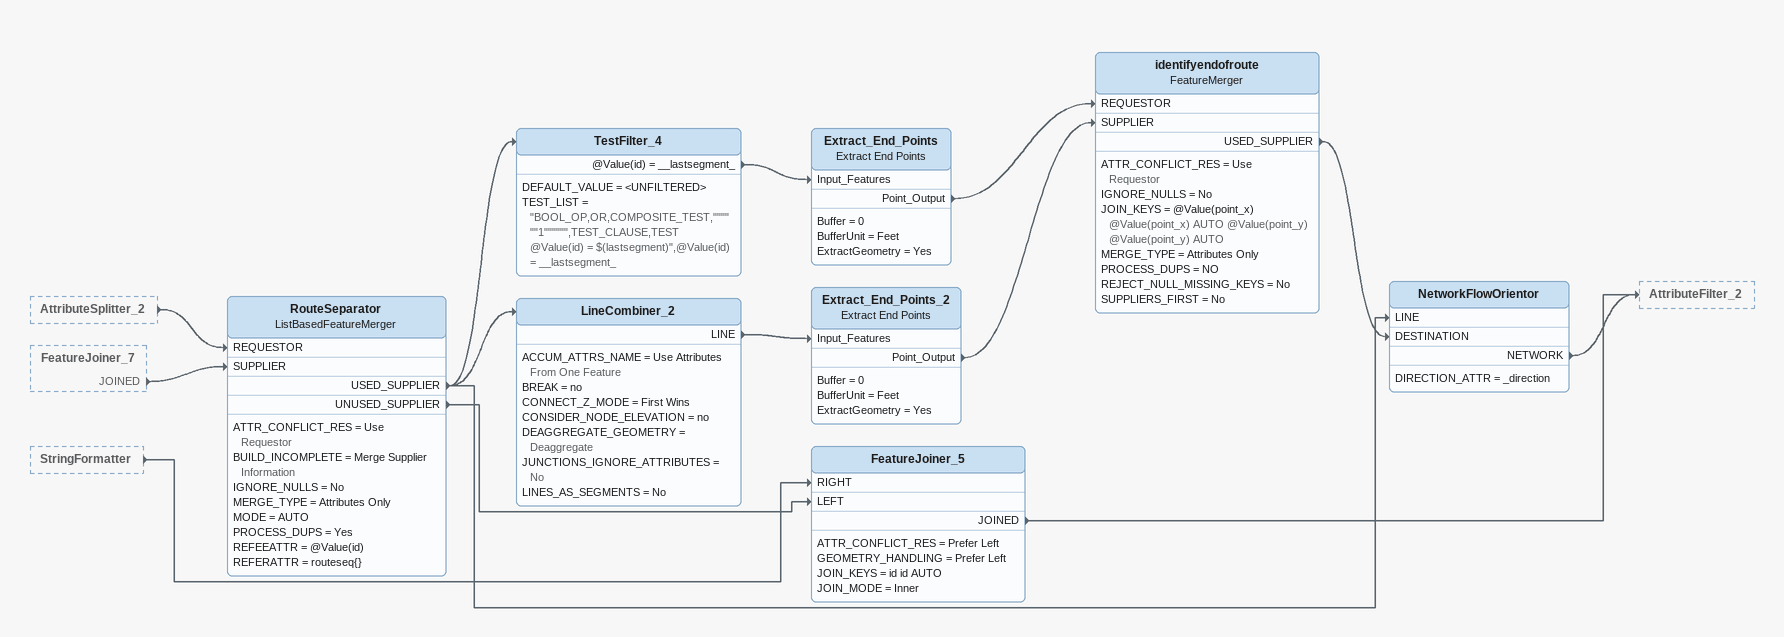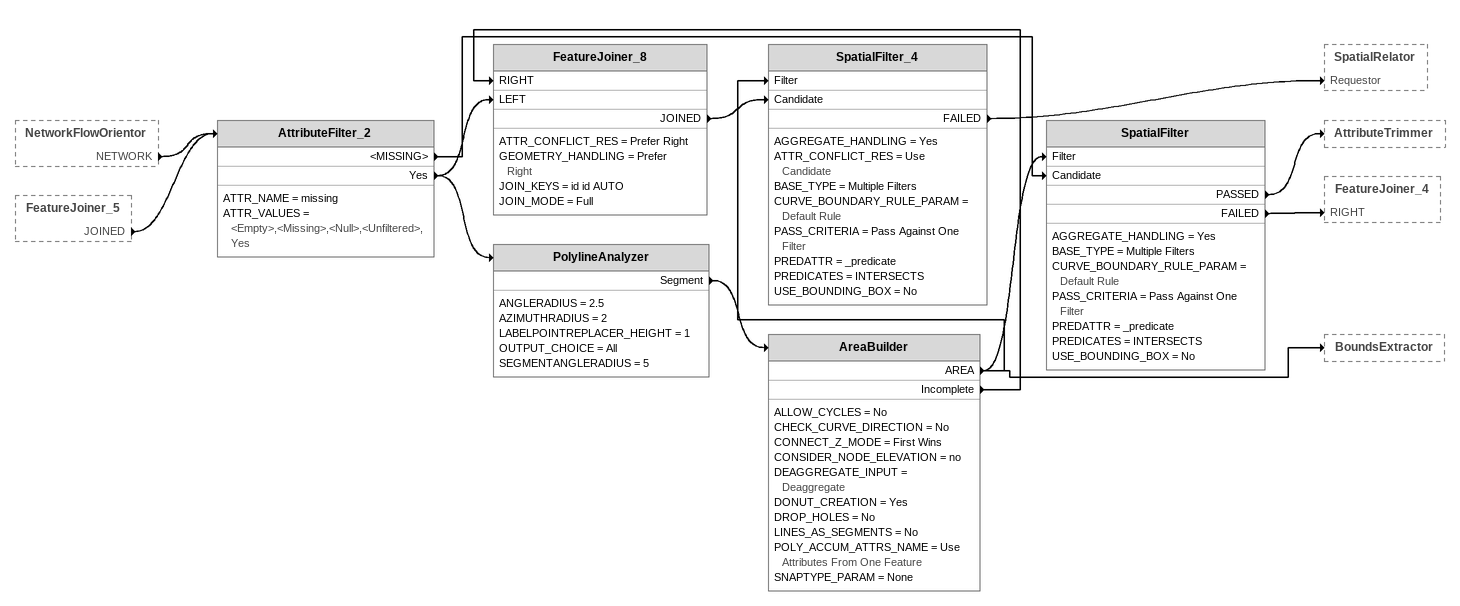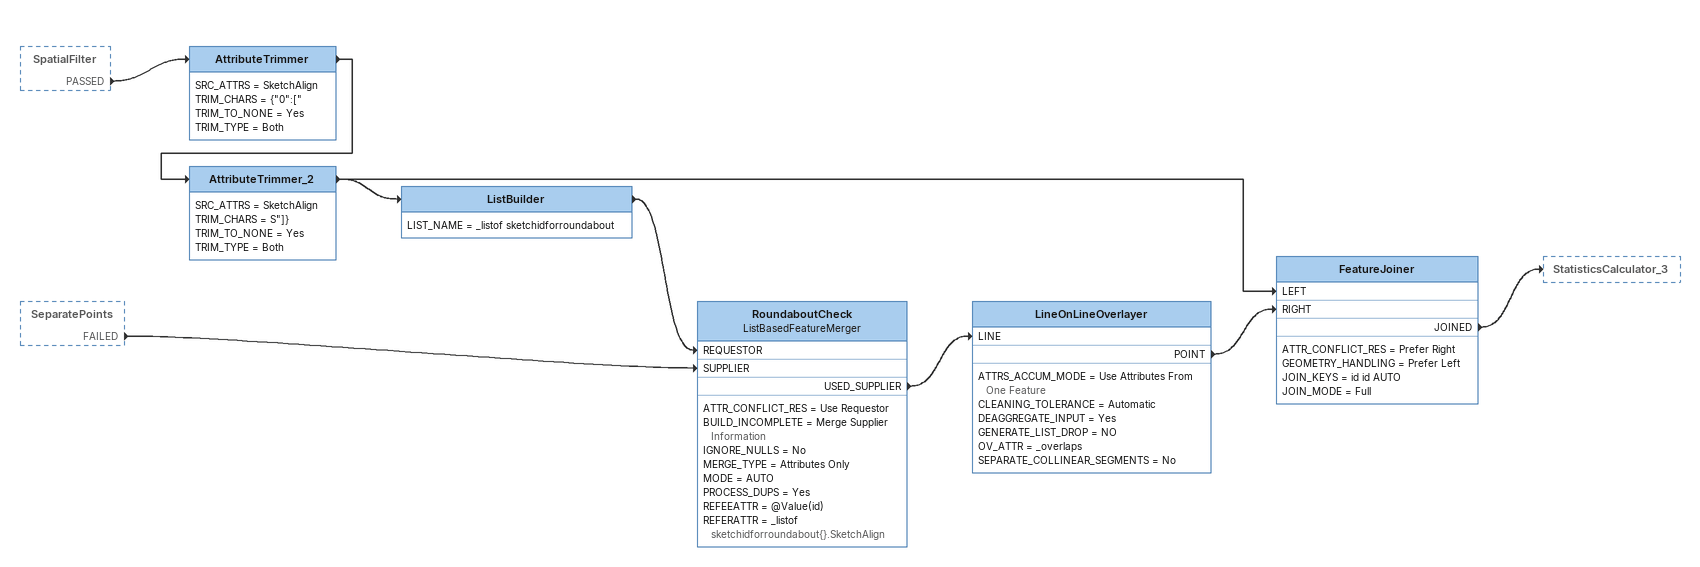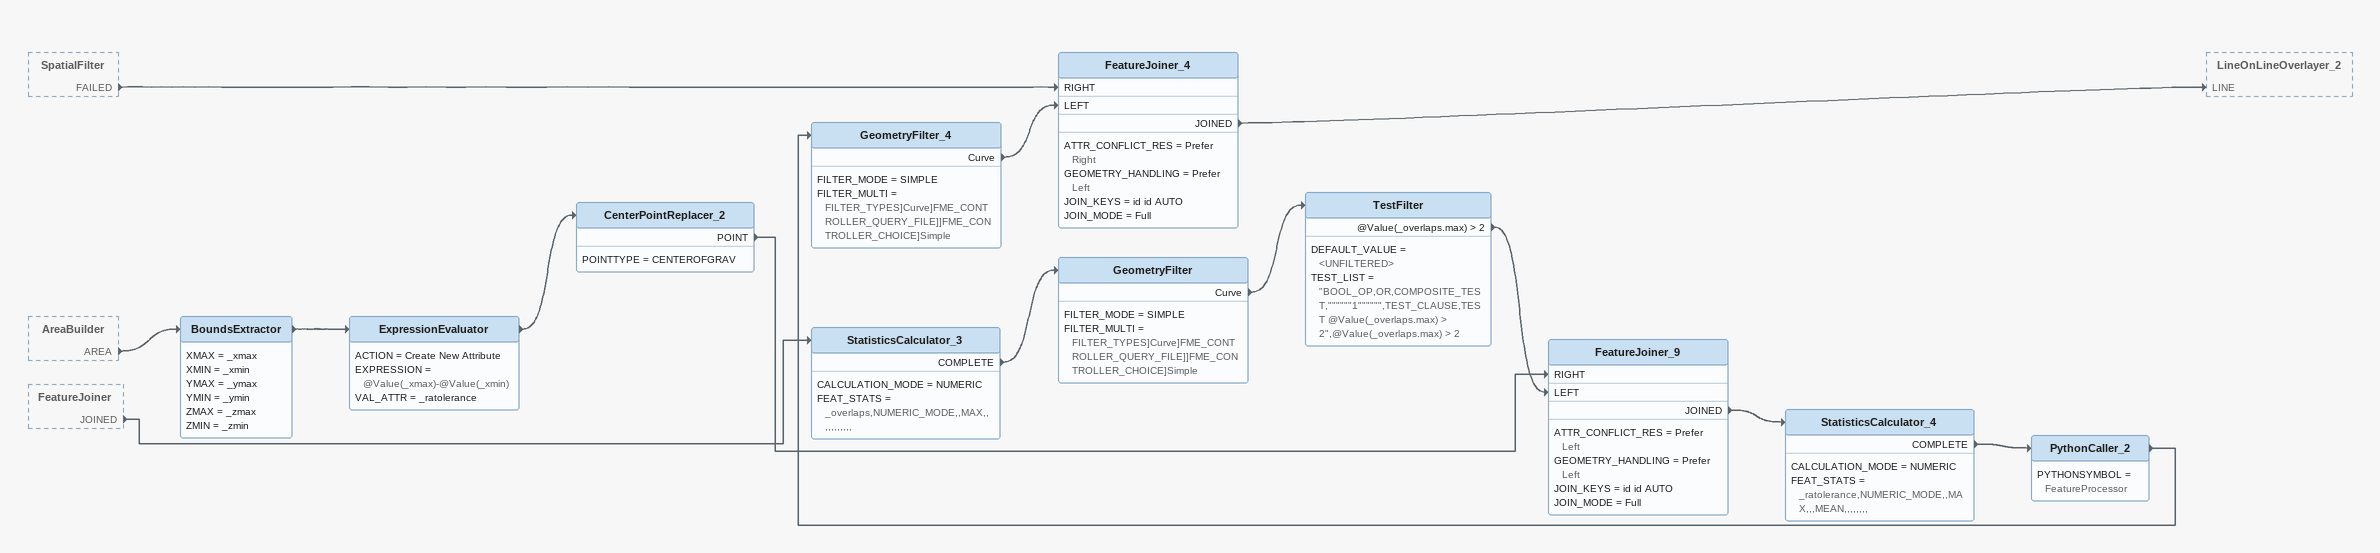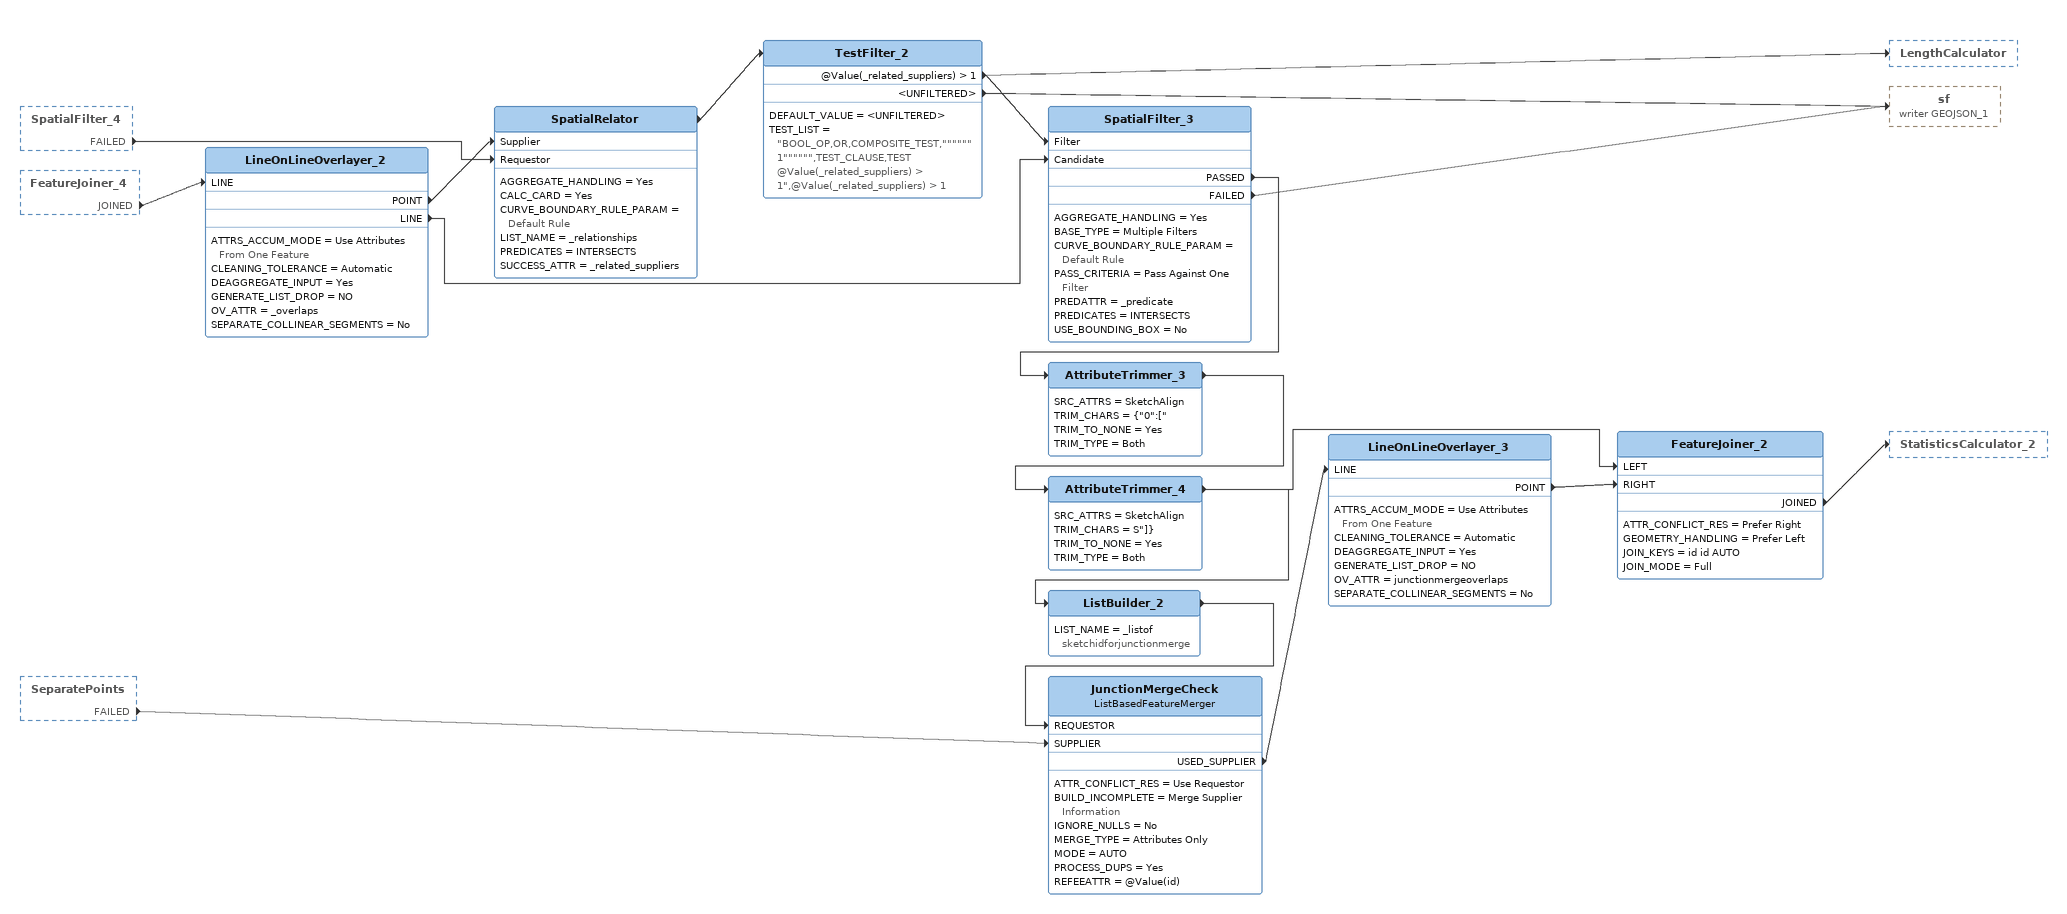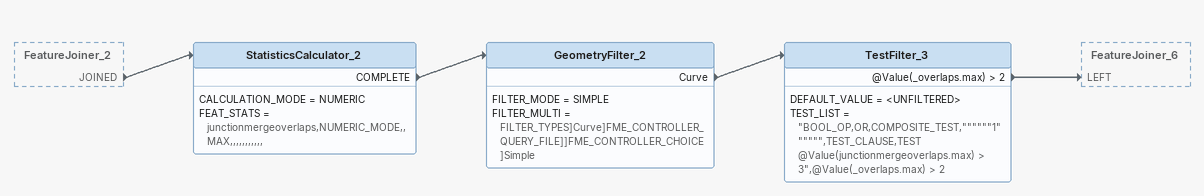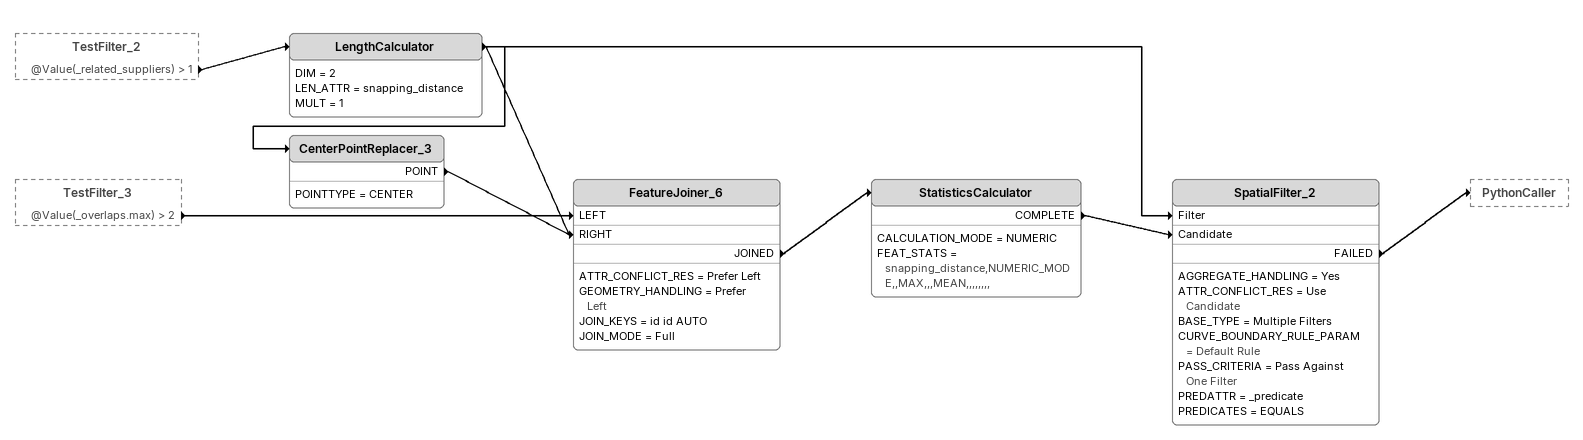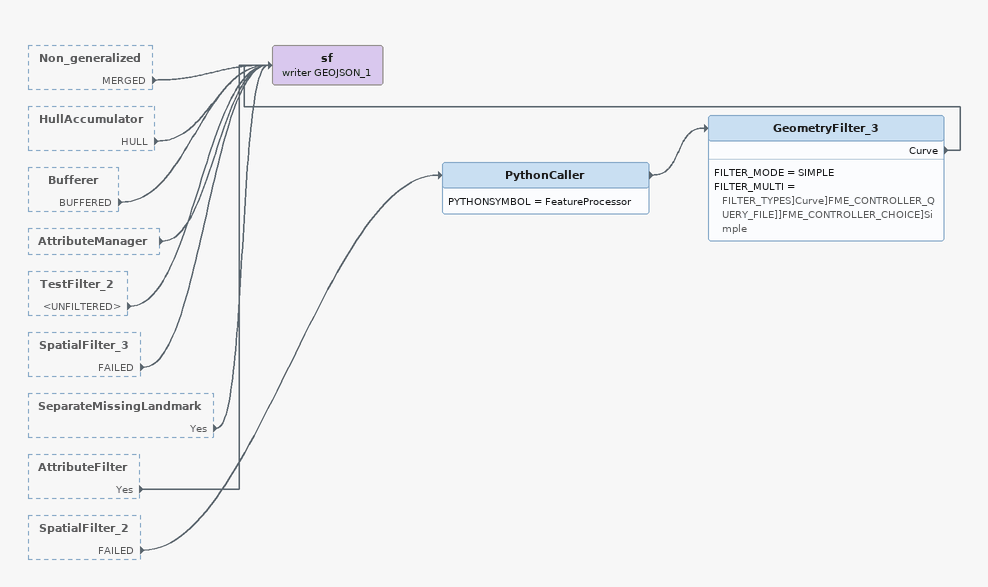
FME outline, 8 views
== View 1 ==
AttributeSplitter_2 [outside]
    -> RouteSeparator [REQUESTOR]
FeatureJoiner_7 [outside]
    JOINED -> RouteSeparator [SUPPLIER]
StringFormatter [outside]
    -> FeatureJoiner_5 [RIGHT]
RouteSeparator: ListBasedFeatureMerger
    ATTR_CONFLICT_RES = Use Requestor
    BUILD_INCOMPLETE = Merge Supplier Information
    IGNORE_NULLS = No
    MERGE_TYPE = Attributes Only
    MODE = AUTO
    PROCESS_DUPS = Yes
    REFEEATTR = @Value(id)
    REFERATTR = routeseq{}
    USED_SUPPLIER -> LineCombiner_2
    USED_SUPPLIER -> NetworkFlowOrientor [LINE]
    USED_SUPPLIER -> TestFilter_4
    UNUSED_SUPPLIER -> FeatureJoiner_5 [LEFT]
TestFilter_4
    DEFAULT_VALUE = <UNFILTERED>
    TEST_LIST = "BOOL_OP,OR,COMPOSITE_TEST,""""""1"""""",TEST_CLAUSE,TEST @Value(id) = $(lastsegment)",@Value(id) = __lastsegment_
    @Value(id) = __lastsegment_ -> Extract_End_Points [Input_Features]
Extract_End_Points: Extract End Points
    Buffer = 0
    BufferUnit = Feet
    ExtractGeometry = Yes
    Point_Output -> identifyendofroute [REQUESTOR]
LineCombiner_2
    ACCUM_ATTRS_NAME = Use Attributes From One Feature
    BREAK = no
    CONNECT_Z_MODE = First Wins
    CONSIDER_NODE_ELEVATION = no
    DEAGGREGATE_GEOMETRY = Deaggregate
    JUNCTIONS_IGNORE_ATTRIBUTES = No
    LINES_AS_SEGMENTS = No
    LINE -> Extract_End_Points_2 [Input_Features]
Extract_End_Points_2: Extract End Points
    Buffer = 0
    BufferUnit = Feet
    ExtractGeometry = Yes
    Point_Output -> identifyendofroute [SUPPLIER]
identifyendofroute: FeatureMerger
    ATTR_CONFLICT_RES = Use Requestor
    IGNORE_NULLS = No
    JOIN_KEYS = @Value(point_x) @Value(point_x) AUTO @Value(point_y) @Value(point_y) AUTO
    MERGE_TYPE = Attributes Only
    PROCESS_DUPS = NO
    REJECT_NULL_MISSING_KEYS = No
    SUPPLIERS_FIRST = No
    USED_SUPPLIER -> NetworkFlowOrientor [DESTINATION]
NetworkFlowOrientor
    DIRECTION_ATTR = _direction
    NETWORK -> AttributeFilter_2
FeatureJoiner_5
    ATTR_CONFLICT_RES = Prefer Left
    GEOMETRY_HANDLING = Prefer Left
    JOIN_KEYS = id id AUTO
    JOIN_MODE = Inner
    JOINED -> AttributeFilter_2

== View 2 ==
NetworkFlowOrientor [outside]
    NETWORK -> AttributeFilter_2
FeatureJoiner_5 [outside]
    JOINED -> AttributeFilter_2
AttributeFilter_2
    ATTR_NAME = missing
    ATTR_VALUES = <Empty>,<Missing>,<Null>,<Unfiltered>,Yes
    <MISSING> -> SpatialFilter [Candidate]
    Yes -> PolylineAnalyzer
    Yes -> FeatureJoiner_8 [LEFT]
PolylineAnalyzer
    ANGLERADIUS = 2.5
    AZIMUTHRADIUS = 2
    LABELPOINTREPLACER_HEIGHT = 1
    OUTPUT_CHOICE = All
    SEGMENTANGLERADIUS = 5
    Segment -> AreaBuilder
AreaBuilder
    ALLOW_CYCLES = No
    CHECK_CURVE_DIRECTION = No
    CONNECT_Z_MODE = First Wins
    CONSIDER_NODE_ELEVATION = no
    DEAGGREGATE_INPUT = Deaggregate
    DONUT_CREATION = Yes
    DROP_HOLES = No
    LINES_AS_SEGMENTS = No
    POLY_ACCUM_ATTRS_NAME = Use Attributes From One Feature
    SNAPTYPE_PARAM = None
    AREA -> SpatialFilter [Filter]
    AREA -> SpatialFilter_4 [Filter]
    AREA -> BoundsExtractor
    Incomplete -> FeatureJoiner_8 [RIGHT]
FeatureJoiner_8
    ATTR_CONFLICT_RES = Prefer Right
    GEOMETRY_HANDLING = Prefer Right
    JOIN_KEYS = id id AUTO
    JOIN_MODE = Full
    JOINED -> SpatialFilter_4 [Candidate]
SpatialFilter_4
    AGGREGATE_HANDLING = Yes
    ATTR_CONFLICT_RES = Use Candidate
    BASE_TYPE = Multiple Filters
    CURVE_BOUNDARY_RULE_PARAM = Default Rule
    PASS_CRITERIA = Pass Against One Filter
    PREDATTR = _predicate
    PREDICATES = INTERSECTS
    USE_BOUNDING_BOX = No
    FAILED -> SpatialRelator [Requestor]
SpatialFilter
    AGGREGATE_HANDLING = Yes
    BASE_TYPE = Multiple Filters
    CURVE_BOUNDARY_RULE_PARAM = Default Rule
    PASS_CRITERIA = Pass Against One Filter
    PREDATTR = _predicate
    PREDICATES = INTERSECTS
    USE_BOUNDING_BOX = No
    PASSED -> AttributeTrimmer
    FAILED -> FeatureJoiner_4 [RIGHT]

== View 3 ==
SpatialFilter [outside]
    PASSED -> AttributeTrimmer
SeparatePoints [outside]
    FAILED -> RoundaboutCheck [SUPPLIER]
AttributeTrimmer
    SRC_ATTRS = SketchAlign
    TRIM_CHARS = {"0":["
    TRIM_TO_NONE = Yes
    TRIM_TYPE = Both
    -> AttributeTrimmer_2
AttributeTrimmer_2
    SRC_ATTRS = SketchAlign
    TRIM_CHARS = S"]}
    TRIM_TO_NONE = Yes
    TRIM_TYPE = Both
    -> ListBuilder
    -> FeatureJoiner [LEFT]
ListBuilder
    LIST_NAME = _listof sketchidforroundabout
    -> RoundaboutCheck [REQUESTOR]
RoundaboutCheck: ListBasedFeatureMerger
    ATTR_CONFLICT_RES = Use Requestor
    BUILD_INCOMPLETE = Merge Supplier Information
    IGNORE_NULLS = No
    MERGE_TYPE = Attributes Only
    MODE = AUTO
    PROCESS_DUPS = Yes
    REFEEATTR = @Value(id)
    REFERATTR = _listof sketchidforroundabout{}.SketchAlign
    USED_SUPPLIER -> LineOnLineOverlayer [LINE]
LineOnLineOverlayer
    ATTRS_ACCUM_MODE = Use Attributes From One Feature
    CLEANING_TOLERANCE = Automatic
    DEAGGREGATE_INPUT = Yes
    GENERATE_LIST_DROP = NO
    OV_ATTR = _overlaps
    SEPARATE_COLLINEAR_SEGMENTS = No
    POINT -> FeatureJoiner [RIGHT]
FeatureJoiner
    ATTR_CONFLICT_RES = Prefer Right
    GEOMETRY_HANDLING = Prefer Left
    JOIN_KEYS = id id AUTO
    JOIN_MODE = Full
    JOINED -> StatisticsCalculator_3

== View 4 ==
SpatialFilter [outside]
    FAILED -> FeatureJoiner_4 [RIGHT]
AreaBuilder [outside]
    AREA -> BoundsExtractor
FeatureJoiner [outside]
    JOINED -> StatisticsCalculator_3
StatisticsCalculator_3
    CALCULATION_MODE = NUMERIC
    FEAT_STATS = _overlaps,NUMERIC_MODE,,MAX,,,,,,,,,,,
    COMPLETE -> GeometryFilter
GeometryFilter
    FILTER_MODE = SIMPLE
    FILTER_MULTI = FILTER_TYPES]Curve]FME_CONTROLLER_QUERY_FILE]]FME_CONTROLLER_CHOICE]Simple
    Curve -> TestFilter
TestFilter
    DEFAULT_VALUE = <UNFILTERED>
    TEST_LIST = "BOOL_OP,OR,COMPOSITE_TEST,""""""1"""""",TEST_CLAUSE,TEST @Value(_overlaps.max) > 2",@Value(_overlaps.max) > 2
    @Value(_overlaps.max) > 2 -> FeatureJoiner_9 [LEFT]
BoundsExtractor
    XMAX = _xmax
    XMIN = _xmin
    YMAX = _ymax
    YMIN = _ymin
    ZMAX = _zmax
    ZMIN = _zmin
    -> ExpressionEvaluator
ExpressionEvaluator
    ACTION = Create New Attribute
    EXPRESSION = @Value(_xmax)-@Value(_xmin)
    VAL_ATTR = _ratolerance
    -> CenterPointReplacer_2
CenterPointReplacer_2
    POINTTYPE = CENTEROFGRAV
    POINT -> FeatureJoiner_9 [RIGHT]
FeatureJoiner_9
    ATTR_CONFLICT_RES = Prefer Left
    GEOMETRY_HANDLING = Prefer Left
    JOIN_KEYS = id id AUTO
    JOIN_MODE = Full
    JOINED -> StatisticsCalculator_4
StatisticsCalculator_4
    CALCULATION_MODE = NUMERIC
    FEAT_STATS = _ratolerance,NUMERIC_MODE,,MAX,,,MEAN,,,,,,,,
    COMPLETE -> PythonCaller_2
PythonCaller_2
    PYTHONSYMBOL = FeatureProcessor
    -> GeometryFilter_4
GeometryFilter_4
    FILTER_MODE = SIMPLE
    FILTER_MULTI = FILTER_TYPES]Curve]FME_CONTROLLER_QUERY_FILE]]FME_CONTROLLER_CHOICE]Simple
    Curve -> FeatureJoiner_4 [LEFT]
FeatureJoiner_4
    ATTR_CONFLICT_RES = Prefer Right
    GEOMETRY_HANDLING = Prefer Left
    JOIN_KEYS = id id AUTO
    JOIN_MODE = Full
    JOINED -> LineOnLineOverlayer_2 [LINE]

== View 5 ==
SpatialFilter_4 [outside]
    FAILED -> SpatialRelator [Requestor]
FeatureJoiner_4 [outside]
    JOINED -> LineOnLineOverlayer_2 [LINE]
SeparatePoints [outside]
    FAILED -> JunctionMergeCheck [SUPPLIER]
LineOnLineOverlayer_2
    ATTRS_ACCUM_MODE = Use Attributes From One Feature
    CLEANING_TOLERANCE = Automatic
    DEAGGREGATE_INPUT = Yes
    GENERATE_LIST_DROP = NO
    OV_ATTR = _overlaps
    SEPARATE_COLLINEAR_SEGMENTS = No
    POINT -> SpatialRelator [Supplier]
    LINE -> SpatialFilter_3 [Candidate]
SpatialRelator
    AGGREGATE_HANDLING = Yes
    CALC_CARD = Yes
    CURVE_BOUNDARY_RULE_PARAM = Default Rule
    LIST_NAME = _relationships
    PREDICATES = INTERSECTS
    SUCCESS_ATTR = _related_suppliers
    -> TestFilter_2
TestFilter_2
    DEFAULT_VALUE = <UNFILTERED>
    TEST_LIST = "BOOL_OP,OR,COMPOSITE_TEST,""""""1"""""",TEST_CLAUSE,TEST @Value(_related_suppliers) > 1",@Value(_related_suppliers) > 1
    @Value(_related_suppliers) > 1 -> SpatialFilter_3 [Filter]
    @Value(_related_suppliers) > 1 -> LengthCalculator
    <UNFILTERED> -> sf (writer GEOJSON_1)
SpatialFilter_3
    AGGREGATE_HANDLING = Yes
    BASE_TYPE = Multiple Filters
    CURVE_BOUNDARY_RULE_PARAM = Default Rule
    PASS_CRITERIA = Pass Against One Filter
    PREDATTR = _predicate
    PREDICATES = INTERSECTS
    USE_BOUNDING_BOX = No
    PASSED -> AttributeTrimmer_3
    FAILED -> sf (writer GEOJSON_1)
AttributeTrimmer_3
    SRC_ATTRS = SketchAlign
    TRIM_CHARS = {"0":["
    TRIM_TO_NONE = Yes
    TRIM_TYPE = Both
    -> AttributeTrimmer_4
AttributeTrimmer_4
    SRC_ATTRS = SketchAlign
    TRIM_CHARS = S"]}
    TRIM_TO_NONE = Yes
    TRIM_TYPE = Both
    -> ListBuilder_2
    -> FeatureJoiner_2 [LEFT]
ListBuilder_2
    LIST_NAME = _listof sketchidforjunctionmerge
    -> JunctionMergeCheck [REQUESTOR]
JunctionMergeCheck: ListBasedFeatureMerger
    ATTR_CONFLICT_RES = Use Requestor
    BUILD_INCOMPLETE = Merge Supplier Information
    IGNORE_NULLS = No
    MERGE_TYPE = Attributes Only
    MODE = AUTO
    PROCESS_DUPS = Yes
    REFEEATTR = @Value(id)
    USED_SUPPLIER -> LineOnLineOverlayer_3 [LINE]
LineOnLineOverlayer_3
    ATTRS_ACCUM_MODE = Use Attributes From One Feature
    CLEANING_TOLERANCE = Automatic
    DEAGGREGATE_INPUT = Yes
    GENERATE_LIST_DROP = NO
    OV_ATTR = junctionmergeoverlaps
    SEPARATE_COLLINEAR_SEGMENTS = No
    POINT -> FeatureJoiner_2 [RIGHT]
FeatureJoiner_2
    ATTR_CONFLICT_RES = Prefer Right
    GEOMETRY_HANDLING = Prefer Left
    JOIN_KEYS = id id AUTO
    JOIN_MODE = Full
    JOINED -> StatisticsCalculator_2

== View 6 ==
FeatureJoiner_2 [outside]
    JOINED -> StatisticsCalculator_2
StatisticsCalculator_2
    CALCULATION_MODE = NUMERIC
    FEAT_STATS = junctionmergeoverlaps,NUMERIC_MODE,,MAX,,,,,,,,,,,
    COMPLETE -> GeometryFilter_2
GeometryFilter_2
    FILTER_MODE = SIMPLE
    FILTER_MULTI = FILTER_TYPES]Curve]FME_CONTROLLER_QUERY_FILE]]FME_CONTROLLER_CHOICE]Simple
    Curve -> TestFilter_3
TestFilter_3
    DEFAULT_VALUE = <UNFILTERED>
    TEST_LIST = "BOOL_OP,OR,COMPOSITE_TEST,""""""1"""""",TEST_CLAUSE,TEST @Value(junctionmergeoverlaps.max) > 3",@Value(_overlaps.max) > 2
    @Value(_overlaps.max) > 2 -> FeatureJoiner_6 [LEFT]

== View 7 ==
TestFilter_2 [outside]
    @Value(_related_suppliers) > 1 -> LengthCalculator
TestFilter_3 [outside]
    @Value(_overlaps.max) > 2 -> FeatureJoiner_6 [LEFT]
LengthCalculator
    DIM = 2
    LEN_ATTR = snapping_distance
    MULT = 1
    -> FeatureJoiner_6 [RIGHT]
    -> SpatialFilter_2 [Filter]
    -> CenterPointReplacer_3
CenterPointReplacer_3
    POINTTYPE = CENTER
    POINT -> FeatureJoiner_6 [RIGHT]
FeatureJoiner_6
    ATTR_CONFLICT_RES = Prefer Left
    GEOMETRY_HANDLING = Prefer Left
    JOIN_KEYS = id id AUTO
    JOIN_MODE = Full
    JOINED -> StatisticsCalculator
StatisticsCalculator
    CALCULATION_MODE = NUMERIC
    FEAT_STATS = snapping_distance,NUMERIC_MODE,,MAX,,,MEAN,,,,,,,,
    COMPLETE -> SpatialFilter_2 [Candidate]
SpatialFilter_2
    AGGREGATE_HANDLING = Yes
    ATTR_CONFLICT_RES = Use Candidate
    BASE_TYPE = Multiple Filters
    CURVE_BOUNDARY_RULE_PARAM = Default Rule
    PASS_CRITERIA = Pass Against One Filter
    PREDATTR = _predicate
    PREDICATES = EQUALS
    FAILED -> PythonCaller

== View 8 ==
Non_generalized [outside]
    MERGED -> sf (writer GEOJSON_1)
HullAccumulator [outside]
    HULL -> sf (writer GEOJSON_1)
Bufferer [outside]
    BUFFERED -> sf (writer GEOJSON_1)
AttributeManager [outside]
    -> sf (writer GEOJSON_1)
TestFilter_2 [outside]
    <UNFILTERED> -> sf (writer GEOJSON_1)
SpatialFilter_3 [outside]
    FAILED -> sf (writer GEOJSON_1)
SeparateMissingLandmark [outside]
    Yes -> sf (writer GEOJSON_1)
AttributeFilter [outside]
    Yes -> sf (writer GEOJSON_1)
SpatialFilter_2 [outside]
    FAILED -> PythonCaller
PythonCaller
    PYTHONSYMBOL = FeatureProcessor
    -> GeometryFilter_3
GeometryFilter_3
    FILTER_MODE = SIMPLE
    FILTER_MULTI = FILTER_TYPES]Curve]FME_CONTROLLER_QUERY_FILE]]FME_CONTROLLER_CHOICE]Simple
    Curve -> sf (writer GEOJSON_1)
sf (writer GEOJSON_1)
